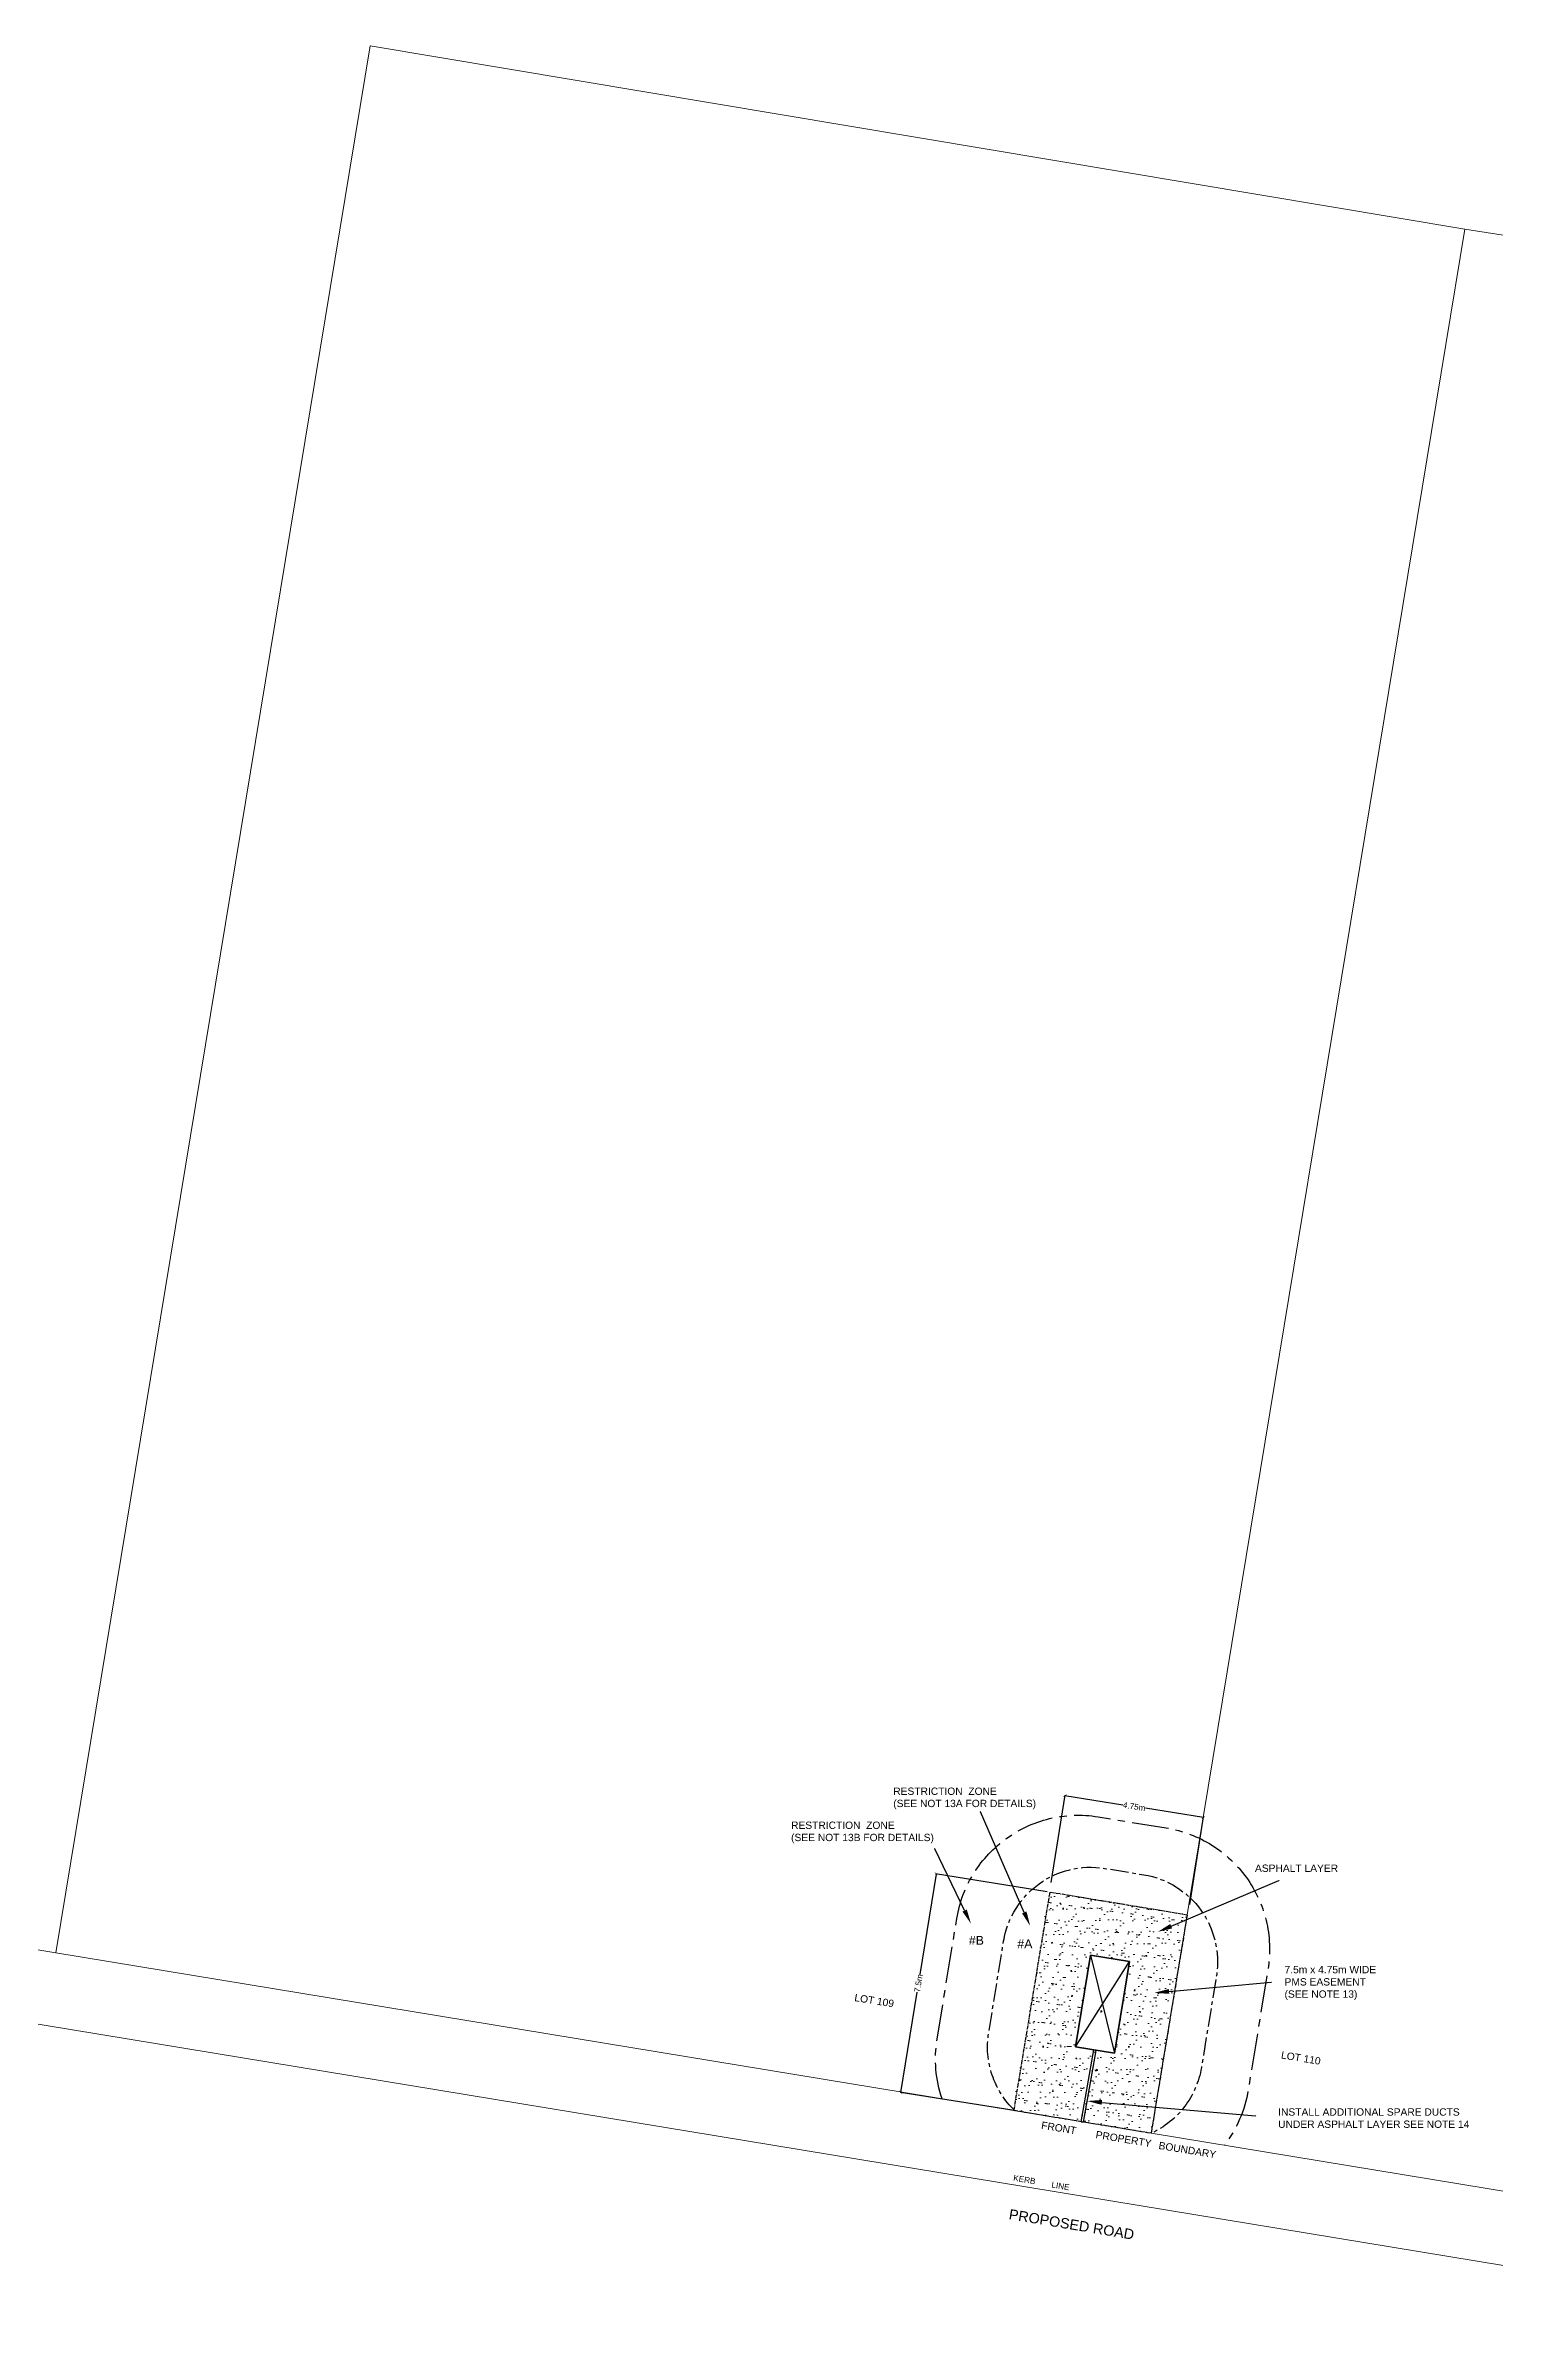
# Model space of a CAD drawing. Header units: metres. Extents: x 301573 to 308964, y 6278036 to 6284182.
# Drawn here: x 306608 to 307102, y 6283264 to 6284045 of the extents above; entities that cross this region are included whole.
import ezdxf
from ezdxf import colors
from ezdxf.entities.mleader import LeaderData, LeaderLine
from ezdxf.math import Vec2, Vec3

# ---------------------------------------------------------------- set-up
doc = ezdxf.new("R2010")
doc.units = ezdxf.units.M
doc.linetypes.add('CENTER', pattern=[2, 1.25, -0.25, 0.25, -0.25])
doc.linetypes.add('DIVIDE', pattern=[1.25, 0.5, -0.25, 0, -0.25, 0, -0.25])
doc.layers.get('0').update_dxf_attribs({"color": 6})
for name, color, linetype, lineweight in [('_User Notes', 7, 'Continuous', 20), ('Cadastre Developer_SP_NEW', 70, 'Continuous', 15), ('Cadastre Roads_SP_NEW', 42, 'Continuous', 15)]:
    doc.layers.add(name, color=color, linetype=linetype, lineweight=lineweight)
for name, color, linetype in [('Duct_SP_NEW', 2, 'Continuous'), ('Notes', 7, 'Continuous'), ('Notes_HV_MISC', 1, 'Continuous')]:
    doc.layers.add(name, color=color, linetype=linetype)
doc.layers.get('0').freeze()
doc.styles.add('ARIAL', font='arial.ttf', dxfattribs={"height": 2})
doc.styles.add('ARIAL (2.0)', font='arial.ttf', dxfattribs={"height": 2})
doc.styles.add('ieISOCP', font='arial.ttf', dxfattribs={"height": 1.5})
doc.styles.get("Standard").update_dxf_attribs({"font": 'arial.ttf'})
doc.dimstyles.get("Standard").update_dxf_attribs({"dimtxt": 0.18, "dimasz": 0.18, "dimexe": 0.18, "dimexo": 0.0625, "dimgap": 0.09, "dimtad": 0, "dimtih": 1, "dimtoh": 1, "dimdec": 4, "dimzin": 0, "dimdsep": 46, "dimtxsty": 'Standard', "dimcen": 0.09, "dimadec": 0, "dimazin": 0, "dimtfac": 1, "dimtdec": 4, "dimtofl": 0, "dimtmove": 0, "dimatfit": 3, "dimfxl": 1, "dimtolj": 1, "dimtzin": 0, "dimarcsym": 0})

# ---------------------------------------------------------------- blocks, each defined once
blk = doc.blocks.new('_ArchTick')
at = {"color": 0, "linetype": 'ByBlock', "const_width": 0.15}
blk.add_lwpolyline([(-0.5, -0.5), (0.5, 0.5)], dxfattribs=at)
blk = doc.blocks.new('*D245')
at = {"layer": 'Notes', "color": 0, "lineweight": -2, "transparency": 16777216}
for p, q in [((306950.71, 6283418.47), (306955.43, 6283448.3)), ((306955.4, 6283448.12), (306975.19, 6283445)), ((307002.62, 6283440.66), (306982.83, 6283443.79)), ((306997.94, 6283411.01), (307002.65, 6283440.84))]:
    blk.add_line(p, q, dxfattribs=at)
for p, rotation in [((306955.4, 6283448.12), 171.0214571086993), ((307002.62, 6283440.66), 351.0214571086993)]:
    blk.add_blockref('_ArchTick', p, dxfattribs=dict(at, rotation=rotation))
at = {"layer": 'Notes', "color": 0, "transparency": 16777216, "insert": (306979.01, 6283444.39), "char_height": 2, "attachment_point": 5, "rotation": 351.02146}
blk.add_mtext('\\A1;4.75m', dxfattribs=at)
blk = doc.blocks.new('*D246')
at = {"layer": 'Notes', "color": 0, "lineweight": -2, "transparency": 16777216}
for p, q in [((306911.44, 6283421.37), (306905.94, 6283387.13)), ((306949.34, 6283415.28), (306911.26, 6283421.4)), ((306899.46, 6283346.89), (306904.97, 6283381.13)), ((306937.36, 6283340.79), (306899.29, 6283346.92))]:
    blk.add_line(p, q, dxfattribs=at)
for p, rotation in [((306911.44, 6283421.37), 80.86559202985603), ((306899.46, 6283346.89), 260.865592029856)]:
    blk.add_blockref('_ArchTick', p, dxfattribs=dict(at, rotation=rotation))
at = {"layer": 'Notes', "color": 0, "transparency": 16777216, "insert": (306905.45, 6283384.13), "char_height": 2, "attachment_point": 5, "rotation": 80.86559}
blk.add_mtext('\\A1;7.5m', dxfattribs=at)
blk = doc.blocks.new('PMS_(PLINTH)')
for p, q in [((-0.675, -1.335), (0.675, 1.835)), ((-0.675, 1.835), (0.675, -1.335)), ((0.03125, 0), (-0.03125, 0)), ((0, 0.25), (0, 0.25)), ((0, 0.25), (0, 0.25)), ((0, -0.03125), (0, 0.03125))]:
    blk.add_line(p, q)
blk.add_lwpolyline([(-0.675, -1.335), (0.675, -1.335), (0.675, 1.835), (-0.675, 1.835)], close=True)

msp = doc.modelspace()

# ---------------------------------------------------------------- hatches: boundary and pattern name
at = {"layer": 'Notes', "lineweight": 5}
h = msp.add_hatch(dxfattribs=at)
h.set_pattern_fill('AR-SAND', color=256, scale=0.1, angle=-145.39130735)
h.set_pattern_definition([(252.1086926485, (-32698476.9828, 59219135.2706), (2.91140422388, -3.9372399132), [0, -3.8608, 0, -4.318, 0, -4.1275]), (222.108692649, (-32698476.983, 59219135.2706), (0.37153931925, -8.4529816765), [0, -2.0828, 0, -3.4798, 0, -1.3335]), (182.1086926485, (-32698474.4114, 59219137.045), (-6.50210159414, -4.5044172084), [0, -1.27, 0, -4.572, 0, -5.969]), (172.108692649, (-32698474.4114, 59219137.045), (-5.0182843708, -6.1715813129), [0, -0.635, 0, -2.9972, 0, -3.429])])
h.paths.add_polyline_path([(306984.76318, 6283332.95879), (306996.93229, 6283407.41307), (306950.05317, 6283415.06797), (306937.89982, 6283340.70963)])
h.paths.add_polyline_path([(306972.31851, 6283360.22543), (306958.99497, 6283362.40104), (306964.1036, 6283393.68668), (306977.42714, 6283391.51108)], flags=16)

# ---------------------------------------------------------------- linework, layer by layer
at = {"layer": 'Cadastre Developer_SP_NEW', "flags": 128}
for points in [[(306718.43757, 6284044.88326), (307091.73391, 6283982.37815), (306984.76318, 6283332.95879), (306611.29647, 6283394.48007)], [(307091.74199, 6283982.37679), (307465.7138, 6283923.92175), (307358.22989, 6283271.43751), (306984.76318, 6283332.95879)]]:
    msp.add_lwpolyline(points, close=True, dxfattribs=at)
at = {"layer": 'Cadastre Roads_SP_NEW', "linetype": 'Continuous', "flags": 128}
for points in [[(307731.69659, 6283209.91623), (307358.22989, 6283271.43751), (306984.76318, 6283332.95879), (306611.29647, 6283394.48007), (306552.09435, 6283404.23245), (306486.91138, 6283361.56219), (306417.25404, 6282863.60951), (306365.12328, 6282490.93797), (306312.99251, 6282118.26644), (306260.86175, 6281745.5949), (306208.74484, 6281373.0224), (306156.66635, 6281000.74745)], [(307727.6331, 6283185.24868), (307354.16639, 6283246.76996), (306980.69968, 6283308.29124), (306607.23298, 6283369.81252), (306557.63941, 6283377.98208), (306510.09823, 6283346.86054), (306442.01297, 6282860.14605), (306389.88222, 6282487.4746), (306337.75145, 6282114.80306), (306285.62069, 6281742.13153), (306233.50378, 6281369.55903), (306181.42526, 6280997.28386)]]:
    msp.add_lwpolyline(points, dxfattribs=at)
at = {"layer": 'Duct_SP_NEW'}
for p, q in [((306960.9376, 6283336.90381), (306965.26284, 6283361.38283)), ((306961.7254, 6283336.76461), (306966.05064, 6283361.24364)), ((306965.26284, 6283361.38283), (306965.65674, 6283361.31323)), ((306966.05064, 6283361.24364), (306965.65674, 6283361.31323)), ((306960.9376, 6283336.90381), (306961.3315, 6283336.83421)), ((306961.7254, 6283336.76461), (306961.3315, 6283336.83421))]:
    msp.add_line(p, q, dxfattribs=at)
at = {"layer": 'Notes', "linetype": 'CENTER'}
for p, q in [((306950.21012, 6283415.14056), (306937.89982, 6283340.70963)), ((306997.07348, 6283407.38972), (306950.21012, 6283415.14056)), ((306997.07348, 6283407.38972), (306984.76318, 6283332.95879)), ((306984.76318, 6283332.95879), (306937.89982, 6283340.70963))]:
    msp.add_line(p, q, dxfattribs=at)
at = {"layer": 'Notes', "linetype": 'DIVIDE', "ltscale": 5}
msp.add_line((306988.44075, 6283408.8175), (306958.84284, 6283413.71277), dxfattribs=at)
at = {"layer": 'Notes', "linetype": 'CENTER', "ltscale": 10, "flags": 128}
msp.add_lwpolyline([(306913.49205, 6283344.74648, -0.123051809), (306911.80352, 6283365.04071), (306918.52372, 6283406.19565, -0.414213562), (306966.74328, 6283440.87813), (306989.93611, 6283437.09096, -0.414213562), (307024.61859, 6283388.87141), (307017.89839, 6283347.71647, -0.124420808), (307009.70414, 6283328.83375, -0.124420808)], format="xyb", dxfattribs=at)
at = {"layer": 'Notes', "linetype": 'CENTER', "ltscale": 5, "flags": 128}
msp.add_lwpolyline([(306938.34905, 6283340.63533, -0.248338336), (306929.3871, 6283367.23571), (306934.49573, 6283398.52136, -0.414213562), (306968.93828, 6283423.29455), (306982.26182, 6283421.11895, -0.414213562), (307007.03501, 6283386.67641), (307001.92638, 6283355.39076, -0.249862061), (306984.81207, 6283332.9507, -0.249862061)], format="xyb", dxfattribs=at)
at = {"layer": 'Notes_HV_MISC', "ltscale": 0.6, "flags": 128}
msp.add_lwpolyline([(306964.1036, 6283393.68668), (306977.42714, 6283391.51108), (306972.31851, 6283360.22543), (306958.99497, 6283362.40104)], close=True, dxfattribs=at)

# ---------------------------------------------------------------- block references
at = {"layer": 'Notes', "xscale": 10, "yscale": 10, "zscale": 10, "rotation": 350.7260131075138}
msp.add_blockref('PMS_(PLINTH)', (306967.80817, 6283374.48874), dxfattribs=at)

# ---------------------------------------------------------------- texts
at = {"layer": '_User Notes', "color": 7, "style": 'ARIAL'}
for s, p in [('KERB', (306937.6588, 6283316.82104)), ('LINE', (306950.6666, 6283314.5151))]:
    msp.add_text(s, height=2, rotation=350.60873672, dxfattribs=at).set_placement(p)
at = {"layer": '_User Notes', "insert": (306936.63824, 6283307.14275), "char_height": 3.5, "attachment_point": 1, "rotation": 350.60873666, "style": 'ARIAL (2.0)'}
msp.add_mtext_dynamic_manual_height_columns('PROPOSED ROAD', width=88.26263, gutter_width=10, heights=[0], dxfattribs=at)
at = {"layer": 'Notes', "attachment_point": 1, "style": 'ARIAL'}
for s, insert, char_height, width in [('RESTRICTION  ZONE\\P(SEE NOT 13A FOR DETAILS)', (306896.84118, 6283450.86398), 2.5, 63.0635584), ('RESTRICTION  ZONE\\P(SEE NOT 13B FOR DETAILS)', (306861.99688, 6283439.2587), 2.5, 63.0635584), ('ASPHALT LAYER ', (307020.20194, 6283424.60244), 2.5, 63.0635584), ('#B', (306922.63315, 6283400.25017), 3, 5.7403611), ('#A', (306939.16752, 6283399.07023), 3, 5.7403611), ('7.5m x 4.75m WIDE \\PPMS EASEMENT \\P(SEE NOTE 13)', (307030.28224, 6283390.01771), 2.5, 63.0635584), ('INSTALL ADDITIONAL SPARE DUCTS\\PUNDER ASPHALT LAYER SEE NOTE 14', (307028.11014, 6283341.46943), 2.5, 78.5001837)]:
    msp.add_mtext(s, dxfattribs=dict(at, insert=insert, char_height=char_height, width=width))
at = {"layer": 'Notes', "char_height": 2.5, "width": 14.8084522, "attachment_point": 1, "rotation": 350.6396943, "style": 'ARIAL'}
for s, insert in [('FRONT', (306947.55902, 6283337.01194)), ('PROPERTY', (306966.11777, 6283333.81514)), ('BOUNDARY', (306987.59383, 6283330.1104))]:
    msp.add_mtext(s, dxfattribs=dict(at, insert=insert))

# ---------------------------------------------------------------- dimensions: what is measured, and where the dimension line sits
at = {"layer": 'Notes'}
dim = msp.add_linear_dim(base=(307002.6248, 6283440.66268), p1=(306950.55712, 6283417.48513), p2=(306997.78376, 6283410.0233), angle=351.02145711, text='4.75m', dimstyle='Standard', override={"dimtxt": 2, "dimasz": 1, "dimexo": 1, "dimtih": 0, "dimblk1": 'ArchTick', "dimblk2": 'ArchTick', "dimsah": 1}, dxfattribs=at)
dim.commit()
dim.dimension.update_dxf_attribs({"geometry": '*D245', "text_midpoint": (306979.01148, 6283444.3936), "dimtype": 161})
dim = msp.add_aligned_dim(p1=(306938.34905, 6283340.63533), p2=(306950.32567, 6283415.12144), distance=39.38362, text='7.5m', dimstyle='Standard', override={"dimtxt": 2, "dimasz": 1, "dimexo": 1, "dimtih": 0, "dimblk1": 'ArchTick', "dimblk2": 'ArchTick', "dimsah": 1, "dimse2": 0}, dxfattribs=at)
dim.commit()
dim.dimension.update_dxf_attribs({"geometry": '*D246', "text_midpoint": (306905.45318, 6283384.13057)})

# ---------------------------------------------------------------- leaders
ml = msp.add_multileader_mtext('Standard', dxfattribs=at)
ml.set_content('')
ml.set_leader_properties()
ml.build(insert=Vec2(0, 0))
ml.multileader.update_dxf_attribs({"text_right_attachment_type": 6, "dogleg_length": 0.01, "arrow_head_size": 5})
ctx = ml.context
ctx.base_point, ctx.char_height, ctx.arrow_head_size, ctx.landing_gap_size, ctx.plane_origin, ctx.plane_x_axis, ctx.plane_y_axis = Vec3(306926.4991, 6283442.68069), 40, 5, 20, Vec3(306869.17207, 6283445.9662), Vec3(0.64639241, -0.763005146), Vec3(0.763005146, 0.64639241)
ctx.right_attachment = 6
notes = []
notes.append((ctx, [(1, (1, 1, 0), (306926.56374, 6283442.60439), (-0.64639241, 0.763005146), 0.1, [(0, [(306943.52163, 6283403.68885)], 0, [])])]))
ctx.mtext, ml.multileader.dxf.content_type = None, 0
ml = msp.add_multileader_mtext('Standard', dxfattribs=at)
ml.set_content('')
ml.set_leader_properties()
ml.build(insert=Vec2(0, 0))
ml.multileader.update_dxf_attribs({"text_right_attachment_type": 6, "dogleg_length": 0.01, "arrow_head_size": 5})
ctx = ml.context
ctx.base_point, ctx.char_height, ctx.arrow_head_size, ctx.landing_gap_size, ctx.plane_origin, ctx.plane_x_axis, ctx.plane_y_axis = Vec3(306910.9147, 6283429.99313), 40, 5, 20, Vec3(306843.16832, 6283453.71916), Vec3(0.64639241, -0.763005146), Vec3(0.763005146, 0.64639241)
ctx.right_attachment = 6
notes.append((ctx, [(1, (1, 1, 0), (306910.97934, 6283429.91683), (-0.64639241, 0.763005146), 0.1, [(0, [(306923.3614, 6283404.42402)], 0, [])])]))
ctx.mtext, ml.multileader.dxf.content_type = None, 0
ml = msp.add_multileader_mtext('Standard', dxfattribs=at)
ml.set_content('')
ml.set_leader_properties()
ml.build(insert=Vec2(0, 0))
ml.multileader.update_dxf_attribs({"text_right_attachment_type": 6, "dogleg_length": 0.01, "arrow_head_size": 5})
ctx = ml.context
ctx.base_point, ctx.char_height, ctx.arrow_head_size, ctx.landing_gap_size, ctx.plane_origin, ctx.plane_x_axis, ctx.plane_y_axis = Vec3(307028.38416, 6283419.05448), 40, 5, 20, Vec3(306985.94714, 6283433.43066), Vec3(0.64639241, -0.763005146), Vec3(0.763005146, 0.64639241)
ctx.right_attachment = 6
notes.append((ctx, [(0, (1, 1, 0), (307028.31952, 6283419.13078), (0.64639241, -0.763005146), 0.1, [(0, [(306987.02682, 6283401.63232)], 0, [])])]))
ctx.mtext, ml.multileader.dxf.content_type = None, 0
ml = msp.add_multileader_mtext('Standard', dxfattribs=at)
ml.set_content('')
ml.set_leader_properties()
ml.build(insert=Vec2(0, 0))
ml.multileader.update_dxf_attribs({"text_right_attachment_type": 6, "dogleg_length": 0.01, "arrow_head_size": 5})
ctx = ml.context
ctx.base_point, ctx.char_height, ctx.arrow_head_size, ctx.landing_gap_size, ctx.plane_origin, ctx.plane_x_axis, ctx.plane_y_axis = Vec3(307025.81858, 6283384.46168), 40, 5, 20, Vec3(306918.34635, 6283307.3538), Vec3(0.64639241, -0.763005146), Vec3(0.763005146, 0.64639241)
ctx.right_attachment = 6
notes.append((ctx, [(0, (1, 1, 0), (307025.75394, 6283384.53798), (0.64639241, -0.763005146), 0.1, [(0, [(306985.90894, 6283380.87093)], 0, [])])]))
ctx.mtext, ml.multileader.dxf.content_type = None, 0
ml = msp.add_multileader_mtext('Standard', dxfattribs=at)
ml.set_content('')
ml.set_leader_properties()
ml.build(insert=Vec2(0, 0))
ml.multileader.update_dxf_attribs({"text_right_attachment_type": 6, "dogleg_length": 0.01, "arrow_head_size": 5})
ctx = ml.context
ctx.base_point, ctx.char_height, ctx.arrow_head_size, ctx.landing_gap_size, ctx.plane_origin, ctx.plane_x_axis, ctx.plane_y_axis = Vec3(307020.47227, 6283338.82799), 40, 5, 20, Vec3(306990.08346, 6283356.36964), Vec3(0.64639241, -0.763005146), Vec3(0.763005146, 0.64639241)
ctx.right_attachment = 6
notes.append((ctx, [(0, (1, 1, 0), (307020.40763, 6283338.9043), (0.64639241, -0.763005146), 0.1, [(0, [(306962.99433, 6283343.94622)], 0, [])])]))
ctx.mtext, ml.multileader.dxf.content_type = None, 0
for ctx, leaders in notes:
    for number, flags, end, landing, length, lines in leaders:
        leader = LeaderData()
        leader.index, (leader.has_last_leader_line, leader.has_dogleg_vector, leader.attachment_direction) = number, flags
        leader.last_leader_point, leader.dogleg_vector, leader.dogleg_length = Vec3(end), Vec3(landing), length
        for number, points, colour, breaks in lines:
            line = LeaderLine()
            line.index, line.vertices, line.color, line.breaks = number, Vec3.list(points), colors.encode_raw_color(colour), breaks
            leader.lines.append(line)
        ctx.leaders.append(leader)

# ---------------------------------------------------------------- next in the draw order: texts
at = {"layer": 'Cadastre Developer_SP_NEW', "char_height": 2.5, "attachment_point": 5, "rotation": 350.64565952, "style": 'ieISOCP', "bg_fill": 3, "box_fill_scale": 1.5, "bg_fill_color": 256, "bg_fill_transparency": 0}
for s, insert in [('LOT 109', (306890.36436, 6283378.19505)), ('LOT 110', (307035.85513, 6283358.62578))]:
    msp.add_mtext(s, dxfattribs=dict(at, insert=insert))

doc.saveas('drawing.dxf')
